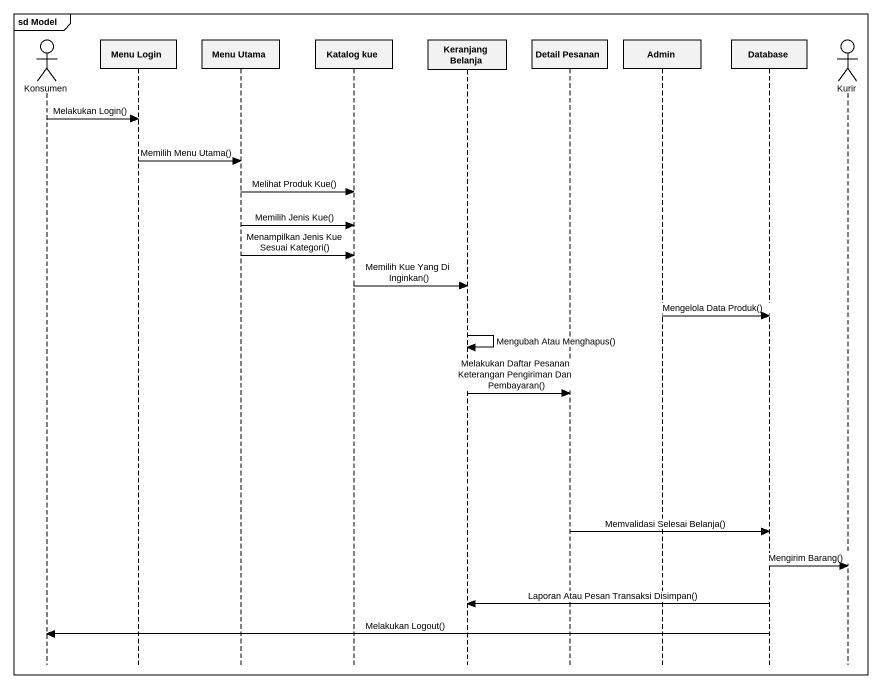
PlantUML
@startuml
mainframe sd Model
hide footbox
actor Konsumen
participant "Menu Login" as Menu_Login
participant "Menu Utama" as Menu_Utama
participant "Katalog kue" as Katalog_kue
participant "Keranjang Belanja" as Keranjang_Belanja
participant "Detail Pesanan" as Detail_Pesanan
participant Admin
participant "Database" as Database_
actor Kurir

Konsumen -> Menu_Login : Melakukan Login()
Menu_Login -> Menu_Utama : Memilih Menu Utama()
Menu_Utama -> Katalog_kue : Melihat Produk Kue()
Menu_Utama -> Katalog_kue : Memilih Jenis Kue()
Menu_Utama -> Katalog_kue : Menampilkan Jenis Kue Sesuai Kategori()
Katalog_kue -> Keranjang_Belanja : Memilih Kue Yang Di Inginkan()
Admin -> Database_ : Mengelola Data Produk()
Keranjang_Belanja -> Keranjang_Belanja : Mengubah Atau Menghapus()
Keranjang_Belanja -> Detail_Pesanan : Melakukan Daftar Pesanan Keterangan Pengiriman Dan Pembayaran()
Detail_Pesanan -> Database_ : Memvalidasi Selesai Belanja()
Database_ -> Kurir : Mengirim Barang()
Database_ -> Keranjang_Belanja : Laporan Atau Pesan Transaksi Disimpan()
Database_ -> Konsumen : Melakukan Logout()
@enduml
